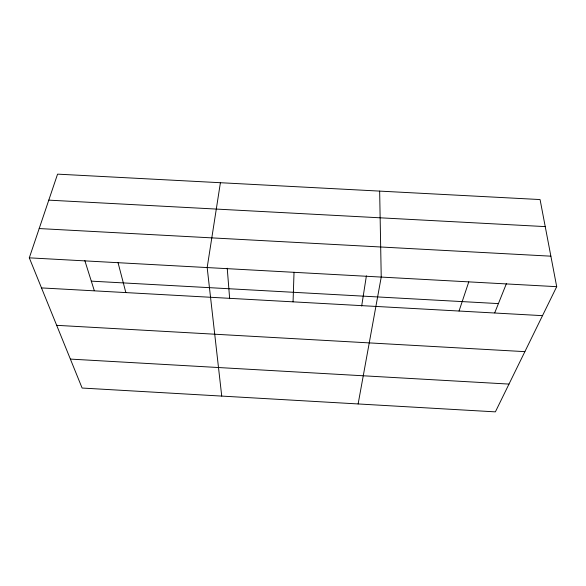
<?xml version="1.0" encoding="UTF-8"?>
<svg xmlns="http://www.w3.org/2000/svg" width="586" height="586" viewBox="0 0 586 586"><rect width="100%" height="100%" fill="white"/><g stroke="black" fill="none" stroke-linecap="round" stroke-linejoin="round"><path stroke-width="0.88" d="M293.059 301.849L294.026 272.314M220.409 182.715L207.173 267.568L221.735 396.092M361.672 306.024L366.397 275.823M358.127 403.952L381.23 277.083L379.655 191.102M459.036 311.034L468.785 281.873M29.3 257.84L57.567 174.137L540.072 199.555L556.7 286.679L495.382 411.863L82.113 388.042L29.3 257.84L556.7 286.679M494.723 312.836L506.421 283.602M48.785 200.141L545.236 226.606M39.189 228.555L550.877 256.177M91.306 281.148L498.415 303.599M41.503 287.916L542.504 315.656M56.674 325.325L524.88 351.644M70.371 359.093L508.992 384.086M84.816 260.558L94.309 290.671M118.05 262.696L125.851 292.59M227.229 268.22L229.661 298.714"/></g></svg>
